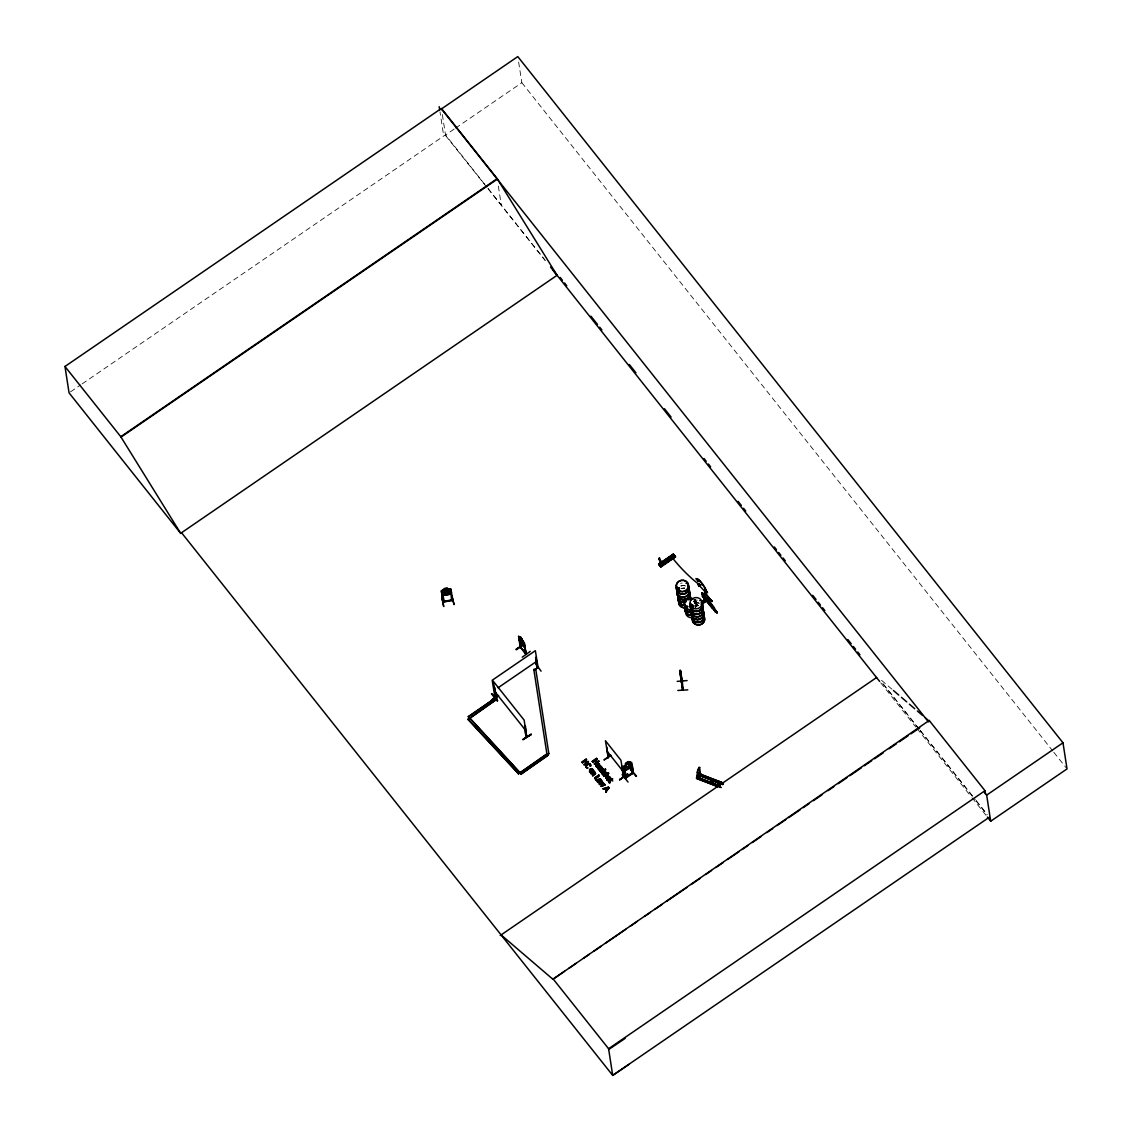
<?xml version="1.0" encoding="UTF-8"?>
<svg xmlns="http://www.w3.org/2000/svg" width="1132" height="1132" viewBox="0 0 1132 1132"><rect width="100%" height="100%" fill="white"/><g stroke="black" fill="none" stroke-linecap="round" stroke-linejoin="round"><path stroke-width="0.75" stroke-dasharray="5 3.75" d="M695.19 601.432L694.624 601.814M696.746 604.898L696.421 601.884L694.51 599.465M696.251 606.37L695.373 607.672A6.184 5.674 -8.8 0 0 696.138 606.497M70.509 391.856L80.726 384.852M82.183 383.861L445.47 134.807L487.085 187.36M454.144 129.105L445.513 135.033L441.735 110.653M455.588 128.114L521.838 82.707L518.06 58.34M694.142 600.158L695.741 599.776M694.991 605.677L698.274 605.408M695.006 605.79L696.619 605.408M684.619 588.131L681.365 588.626A6.24 5.717 -8.8 0 1 684.605 588.329L681.379 588.64A6.24 5.717 -8.8 0 1 684.591 588.201M697.836 602.649L694.581 603.031A6.212 5.702 -8.8 0 1 697.793 602.592L699.42 603.059A6.311 5.787 -8.8 0 0 694.609 603.186M693.449 601.262L694.892 602.04M881.503 680.29L892.129 689.388M694.822 601.998L696.038 603.13M695.232 604.828A6.212 5.702 -8.8 0 1 696.336 605.889A6.311 5.787 -8.8 0 0 695.317 604.927L696.477 606.016M486.859 187.275L443.192 132.557L439.994 111.842M487.963 188.662L545.016 260.162M919.212 729.135L881.913 682.384L919.099 729.22M920.316 730.508L975.176 799.263M976.279 800.649L987.246 814.389M521.838 82.707L1052.732 750.926M1053.835 752.313L1065.934 767.524M920.189 730.593L974.907 799.461M975.996 800.833L986.948 814.601M488.147 188.52L545.313 260.643M880.724 682.808L915.915 727.112M917.019 728.484L970.902 796.32M972.006 797.706L986.312 815.691M695.911 603.045L696.831 604.474M695.911 603.059L697.043 605.762A6.226 5.717 -8.8 0 0 693.407 601.191M696.831 604.474L697.213 605.974A6.311 5.787 -8.8 0 0 693.492 601.432M696.633 603.342L697.029 605.747M498.349 186.058L501.32 205.274M694.425 599.521A6.24 5.717 -8.8 0 1 695.289 607.573M693.477 601.672A6.212 5.702 -8.8 0 1 697.1 606.228M694.425 599.79A6.184 5.674 -8.8 0 1 696.605 605.068M695.303 605.309A6.226 5.717 -8.8 0 1 696.421 606.37M694.666 603.427A6.226 5.717 -8.8 0 1 699.42 603.455M695.034 605.719A6.184 5.674 -8.8 0 1 698.218 605.351M694.227 600.568A6.212 5.702 -8.8 0 1 697.425 600.186M695.105 606.144A6.184 5.674 -8.8 0 1 698.274 605.776M694.171 600.314A6.311 5.787 -8.8 0 1 695.77 599.932M680.969 586.022A6.311 5.787 -8.8 0 1 685.794 586.051M681.393 588.555A6.184 5.674 -8.8 0 1 684.577 588.187M680.587 583.39A6.212 5.702 -8.8 0 1 682.172 583.022M683.035 588.598A6.184 5.674 -8.8 0 1 684.634 588.612M682.554 585.485L680.955 585.867A6.311 5.787 -8.8 0 1 684.195 585.499L682.554 585.485"/><path stroke-width="1.5" d="M698.218 775.349L697.864 774.486L696.52 778.42L717.858 786.698M697.538 774.911L698.501 775.123M678.351 589.135C676.851 588.046 680.134 587.126 679.469 588.965M678.804 589.135L679.115 588.116M687.322 606.964L686.049 606.667M686.332 583.065L687.053 583.178M687.619 606.738L686.827 607.771L685.836 606.936M692.756 605.28L692.444 606.299M699.76 600.625L700.453 600.413M604.785 773.764L603.427 775.052A1.514 1.387 -8.8 0 1 602.705 774.67L602.224 773.892M658.881 558.854L659.532 557.991M661.47 562.095L661.329 565.335L659.121 559.505M608.804 781.703C610.275 784.915 608.959 780.684 611.591 780.203L612.78 781.009M495.561 696.095L494.726 697.1L495.675 696.406M495.689 696.888L495.335 696.138M495.788 696.859L494.925 697.354L492.208 680.247L535.351 650.674L538.139 667.852C535.549 670.441 536.738 654.777 535.818 657.777M537.233 667.965L538.11 667.809M538.153 667.753L537.092 667.639L537.898 667.073M623.279 766.916L625.204 778.519L625.048 777.684L632.915 772.349M681.832 680.955L682.638 690.265L680.516 675.549M683.02 689.657L680.955 678.903M601.191 767.553L599.974 765.911L600.908 766.831M698.203 774.812L697.34 775.038L697.892 774.5M599.663 765.02L599.323 763.718M699.703 585.952L704.981 591.612M590.281 766.293L590.975 765.826L590.253 765.756M701.897 593.012L711.943 604.983L702.335 593.041M702.434 593.819L702.901 596.861L702.59 593.975M697.737 775.123L698.925 775.491M595.545 773.538L594.144 771.868L594.852 772.293M699.647 767.751L699.887 774.684L698.529 777.514L720.193 785.905M704.5 594.625L705.505 601.149L705.137 600.385M704.302 600.738L704.953 601.545L703.439 593.989M599.069 764.921L597.753 763.831M607.997 757.648L607.757 752.271M592.517 770.184L590.635 771.656L589.715 770.482M701.925 592.984L711.943 604.983M702.477 596.465L712.481 608.464M702.887 596.55L702.25 592.715M599.974 770.284L599.96 771.062M597.767 781.052L598.036 780.217M607.219 778.717C606.794 781.462 611.393 779.382 609.667 777.67M698.982 767.68L697.114 772.604L698.713 777.585L700.071 774.769L699.109 767.227M496.028 697.609L493.156 681.096L524.144 720.108L526.649 736.578M496.566 698.303L496.028 697.694C497.09 694.907 492.151 685.115 494.118 686.346M526.734 736.89L526.154 735.857M527.003 736.592C525.319 736.607 523.621 725.258 525.404 726.249L526.705 736.96M520.862 647.561L520.55 646.556M525.432 653.758L526.394 654.211L524.158 643.075L525.885 653.56M524.158 643.075L526.083 654.452L520.182 646.797L526.309 654.183L525.361 653.376M696.803 777.826L697.043 777.217M600.653 770.383L600.682 771.147M691.27 605.677L692.628 605.167M595.078 772.236L595.46 773.764L592.758 775.83L594.682 772.661L593.692 772.18L591.328 774.033L590.918 773.326L594.116 771.133L594.187 772.081M607.714 775.533C602.705 779.495 609.412 776.085 606.554 774.571L604.191 776.425L607.403 775.109M608.875 781.505L609.087 782.707M596.323 764.68L597.427 766.435M610.091 782.849L610.063 781.25M585.527 765.784L588.286 763.336L590.649 764.779M452.588 600.059L443.037 601.842M451.81 600.568C453.38 599.748 451.527 594.753 450.861 589.192M593.083 770.524L590.593 772.236A1.557 1.429 -8.8 0 1 589.645 771.854M601.064 781.222L601.149 780.67A1.557 1.429 -8.8 0 0 601.035 779.736M610.502 779.297L610.629 778.986A1.557 1.429 -8.8 0 0 610.516 778.038L610.035 777.26A1.571 1.443 -8.8 0 0 609.101 776.877L606.724 778.25L607.148 780.104A1.557 1.429 -8.8 0 0 608.096 780.472L610.261 779.396M696.548 778.363L717.9 786.627M723.178 783.712L699.887 774.684M698.67 773.694L723.461 783.118L698.43 773.34M586.206 765.954L586.503 765.105M597.201 780.712L599.323 779.028M602.705 773.552L603.398 774.486L604.078 773.892M491.812 693.605L497.698 700.651M697.156 775.179L698.005 773.977L697.553 776.411L697.383 775.264M721.296 787.547L696.548 777.245L720.051 786.075M697.553 776.411L697.779 773.892M698.586 773.014L701.189 774.67L699.152 778.901L699.208 777.896L696.704 776.92M701.076 773.991L701.005 774.854L698.515 773.892M711.901 778.83L709.849 782.934M589.814 770.269C588.98 773.779 594.824 770.241 591.555 769.222M597.809 780.854L599.62 779.368L600.625 780.556M601.757 767.567L599.04 769.944L598.63 769.251M494.656 688.1L494.415 687.251L494.656 688.1C496.722 693.704 494.203 698.175 496.651 698.373M520.267 647.263L525.673 653.164M520.338 636.807L520.536 638.094L518.711 636.764L520.819 647.943L519.56 637.387L520.451 638.151L520.267 636.679L524.342 643.217M495.774 696.463L494.67 696.718L495.774 696.406M633.17 772.661L625.105 778.066M633.227 773.043L631.557 762.543L630.623 762.784C632.717 785.297 635.109 766.817 630.17 761.652L623.194 766.958L623.789 770.482L624.892 771.133L623.789 770.482M595.757 764.652L596.536 763.548M599.535 765.076C598.786 768.642 599.875 759.629 595.941 764.341M441.848 594.427L443.037 595.545L450.508 594.045L451.385 592.616M443.022 595.418L450.607 594.201L451.512 592.701L450.96 589.149L442.244 590.239L444.437 589.843L444.239 588.555L447.465 587.989L447.678 589.376L449.262 589.574L449.63 591.979L445.173 593.819L443.404 593.083L443.037 590.678L444.579 589.97L444.268 588.654L449.772 588.994M442.301 590.267L441.31 591.003C442.541 596.564 441.834 602.196 443.914 602.04M451.583 599.847C451.725 603.851 450.72 586.574 450.083 590.097M596.451 764.468L596.295 765.572M585.668 765.374L587.819 763.647L589.673 763.789M586.334 765.628L588.739 763.944A1.5 1.373 -8.8 0 1 589.645 764.27L590.267 765.572M704.472 594.484L703.595 593.394M608.903 781.717L611.195 779.707L609.03 781.519M623.279 776.722L621.935 766.081L623.52 776.708M601.035 780.995L600.215 782.099M712.976 781.929L713.132 780.797M667.753 558.982L668.036 560.099M667.668 559.208L668.814 558.939L668.602 560.099M686.997 583.461L686.162 583.39M691.85 606.511L693.039 606.073M595.418 773.552L592.758 775.83M600.144 770.213L600.611 769.42M441.905 597.484L443.645 606.285M607.346 778.731L608.846 777.698M608.945 787.716L605.733 792.159L608.945 787.716L608.436 787.08L603.13 788.707L605.054 788.976L606.214 790.447L605.012 788.763L603.13 788.707M600.314 781.179L600.512 779.948L598.559 780.019M608.096 787.787L606.596 789.98L608.096 787.787L605.648 788.792L608.139 787.999M605.733 792.159L606.186 790.235M600.866 786.033L605.012 785.014L601.219 786.485L602.733 783.415L599.734 784.618L599.352 783.952L601.969 781.009L602.408 781.731L600.328 783.952L602.408 781.731M601.715 785.523C607.205 779.382 597.767 789.089 604.587 784.306L605.012 785.014M599.38 784.165L601.969 781.009M659.602 564.599L660.607 564.231L659.475 564.741M628.472 762.911L628.203 761.553L625.572 763.378L624.977 768.387L628.925 766.788L630.085 764.85L629.717 762.444L628.331 762.94M596.493 764.68L596.904 764.058L598.531 766.293M589.461 769.93L590.055 769.137M600.823 781.306L598.687 782.608A1.557 1.429 -8.8 0 1 597.753 782.226L597.272 781.448M632.165 773.198L630.623 762.784M633.113 773.071L625.288 778.462L625.755 777.316M607.955 776.58C609.907 775.293 605.563 773.439 607.969 774.84M524.342 647.193L519.079 639.538L524.342 647.193L524.88 646.669M600.356 769.916L600.979 769.137M696.831 777.755L719.796 786.726M698.246 583.857C696.053 586.97 701.882 581.961 698.246 583.857A225.919 138.217 87.1 0 1 670.993 556.095M497.316 701.147L491.486 693.845M622.091 774.571L628.034 782.028M603.837 772.066L605.931 772.236M598.87 765.006C600.186 765.232 595.559 761.426 598.559 765.529M687.251 607.502L687.563 606.526M692.911 606.257L692.077 606.568M589.998 770.284L591.3 769.251L592.545 770.199M600.285 780.953L598.97 782L597.937 781.434M600.951 770.227L603.101 769.647M600.993 767.595L601.064 766.916M518.484 773.849L468.04 719.471L496.439 699.477L495.307 698.048L468.337 716.542L521.102 774.09L548.015 755.27L546.898 753.855L518.484 773.849L545.525 755.143M468.04 719.471L496.439 699.477M586.829 765.006L588.782 764.171A1.5 1.373 -8.8 0 1 589.673 764.496L589.899 764.708M589.744 769.633L590.847 768.741M594.555 773.566L592.361 775.335M442.952 601.389L442.994 602.224M704.628 591.583L706.396 593.833M704.727 592.192L704.854 591.428M703.113 594.328L703.991 593.592L704.67 594.512L703.764 595.135M703.34 594.286L704.062 594.144M704.642 594.399L703.651 594.979M706.311 593.225L706.184 593.989M705.986 594.512L712.311 601.46L706 594.272M701.571 602.012L708.292 597.342M701.826 602.167L708.519 597.484L701.897 602.408M701.812 602.281L708.561 597.526M701.217 604.007L709.226 598.347L701.203 604.148M702.873 603.625L709.566 598.913M535.648 663.564L541.068 671.163M498.207 695.458L491.472 700.1L498.561 695.812M498.476 695.628L491.797 700.51M525.404 726.249L524.597 725.796M522.885 739.465L531.035 734.144M531.276 734.442L522.913 739.663L531.29 734.484M624.199 767.255C622.388 768.303 629.42 791.268 624.397 767.51M630.835 763.039L631.557 762.543M630.963 766.746L624.892 770.963L631.104 766.831L631.713 764.977M636.524 776.113L630.241 768.911L636.085 776.439M606.71 746.908L608.266 757.931L605.45 740.753L620.944 760.265L623.576 777.09M610.898 755.525L603.964 759.982L610.813 755.341M619.685 779.75L627.722 773.991L619.643 779.552M619.671 779.778L627.892 774.359M64.977 366.471L441.395 108.431L497.203 178.672L557.086 275.288L180.667 533.328L120.784 436.711L64.977 366.471L69.052 392.846L180.752 533.427L181.629 532.832M501.108 934.919L552.897 979.265L929.202 720.461L929.315 721.226L928.438 721.834L441.466 108.927L517.791 56.6L1062.99 742.804L1067.023 768.911L990.698 821.224L987.401 817.078M120.784 436.711L497.203 178.672M120.855 437.207L497.273 179.167M522.177 639.085L520.182 636.75M519.928 639.778L523.621 644.419L522.376 640.372M523.607 641.915L518.541 636.085L520.31 647.348M522.814 644.787L516.05 649.4L524.413 644.165L523.875 643.273M524.682 643.74L516.362 649.81M660.89 561.09L661.272 561.897M530.229 651.367L522.248 657.197M659.291 564.967L673.781 554.694L658.909 564.486L660.366 562.958M674.969 556.208L660.225 566.113L660.876 566.948L675.521 556.944L673.384 554.142L658.668 564.175L659.517 564.769M660.904 566.962L658.654 564.16L673.271 554.142M659.079 564.698L673.781 554.694M660.564 564.33L659.772 564.472M660.069 564.882L660.055 565.731L659.475 564.146L659.588 564.896M660.48 566.439L674.969 556.18L660.536 566.495M675.224 556.562L660.607 566.608L675.351 556.647L673.568 554.524M498.137 687.732L536.978 661.116M468.393 716.867L495.307 698.048M714.816 611.351L715.424 611.789L707.741 602.125M707.712 602.238L707.189 599.168L709.099 601.064M715.042 609.596L716.995 612.03L715.099 609.639M717.207 613.318L711.038 606.228L709.226 602.465L714.943 609.653M521.102 774.09L548.015 755.27M582.386 762.784L584.452 761.129L582.386 762.784L581.947 762.048L586.22 759.119C587.678 760.718 582.513 761.652 586.631 759.629M581.975 762.261L586.22 759.119M583.801 764.553L588.484 762.133L588.046 761.412L586.39 762.77L588.046 761.412M584.211 765.062L588.442 761.921M596.564 758.355L592.333 761.496L596.564 758.355L597.017 759.077L595.333 760.237L597.017 759.077M594.795 760.364L592.743 762.006L594.795 760.364L596.239 762.36L594.824 760.577M585.923 767.199C588.881 768.119 587.154 768.883 585.668 766.817M596.21 762.133L594.116 763.576L594.555 764.298L598.8 761.157L594.555 764.298M595.305 760.011L596.748 762.006L598.389 760.647L598.828 761.369M596.833 766.788C598.743 766.463 596.55 767.623 596.04 766.138M601.842 767.553L599.946 765.883M590.946 773.552L594.116 771.133M598.63 768.402L600.342 768.317L599.451 768.925L598.234 767.694M600.936 772.151L601.361 772.859L605.818 769.802L605.408 769.095L604.049 770.269L605.408 769.095M600.936 771.288L603.568 770.354L603.229 769.604M600.767 771.118L601.757 771.84L603.568 770.354M596.423 780.457L596.904 779.891L596.423 780.457L594.611 777.995L598.885 775.066C600.257 777.741 590.126 780.627 599.295 775.576M602.578 772.845L602.634 773.411M594.654 778.208L598.885 775.066M605.832 773.68C607.403 774.33 603.398 770.029 604.714 773.623M608.238 772.661L603.809 775.944L608.238 772.661L608.662 773.368L607.035 774.472M607.007 774.26L608.662 773.368M607.658 776.58L605.62 778.222L608.379 775.264M611.379 779.071L612.568 778.774L611.648 779.41M612.072 780.104L612.568 778.774M500.217 935.527L876.635 677.488M554.355 978.274L564.543 971.284M568.915 968.299L576.188 963.304M583.461 958.309L589.291 954.318M593.649 951.333L600.936 946.338M605.295 943.352L625.671 929.372M630.043 926.386L637.316 921.391M644.603 916.411L650.419 912.42M654.791 909.421L662.064 904.426M666.437 901.44L686.813 887.474M691.171 884.474L699.916 878.489M705.731 874.498L711.561 870.508M715.919 867.508L723.207 862.527M727.565 859.528L739.21 851.547M742.125 849.552L747.941 845.562M752.313 842.562L761.044 836.576M766.873 832.586L772.689 828.596M777.061 825.61L785.792 819.625M788.707 817.629L800.338 809.635M803.253 807.64L809.083 803.649M813.441 800.664L822.172 794.678M828.001 790.688L833.817 786.698M838.189 783.698L846.92 777.712M849.835 775.717L861.48 767.737M864.395 765.741L871.668 760.746M874.583 758.751L883.314 752.766M889.129 748.776L896.417 743.781M899.317 741.785L908.062 735.8M910.963 733.805L919.708 727.819M629.166 1064.278L612.709 1075.4L608.591 1048.741L985.01 790.702L929.202 720.461M990.698 821.224L986.665 795.117L1062.99 742.804M989.127 817.361L612.709 1075.4L181.559 532.733L180.667 533.328M608.705 1049.505L625.161 1038.384M601.007 769.35L602.535 768.628A1.542 1.415 -8.8 0 1 603.441 768.953M590.494 769.859L591.343 769.463M599.776 781.377L598.474 781.788L597.724 780.839M601.941 769.321L600.795 771.331M711.462 780.486L712.297 780.288M712.75 782L710.995 781.321M678.026 587.918L678.747 587.749M686.388 606.455L687.265 606.384M691.666 605.082L692.388 604.913M659.404 557.892L659.05 558.784M706.085 594.399L711.872 601.531M602.903 773.892L603.979 773.453M537.474 668.234L535.606 657.522M601.757 785.75L604.587 784.306M599.776 782.127L598.658 782.396M590.494 769.123L591.597 768.642A1.571 1.443 -8.8 0 1 592.531 769.024L593.012 769.802A1.557 1.429 -8.8 0 1 593.126 770.736L590.621 772.448A1.557 1.429 -8.8 0 1 589.687 772.081L589.404 771.599M596.96 763.534L599.097 763.661M605.804 773.354L605.026 772.208L604.431 773M601.417 769.109L602.564 768.854A1.542 1.415 -8.8 0 1 603.469 769.18A1.797 1.641 -8.8 0 1 604.049 770.269M623.534 776.142L623.817 776.382M600.3 783.726L603.681 783.344M600.328 783.952L603.328 782.721M599.352 783.952L602.733 783.415M603.158 788.933L608.478 787.306L608.974 787.929M702.505 596.805L701.967 592.913L711.603 604.828M703.934 595.022L704.656 601.517M712.495 782.127L711.207 781.816M686.388 606.059L687.633 606.554M692.444 606.243L691.793 606.243M442.244 591.541C440.39 589.63 444.933 599.79 443.857 601.983M451.81 595.701L454.059 604.601L451.824 595.474M443.857 601.375L451.498 599.974M442.98 602.139L452.588 600.37L452.347 599.606M533.865 669.705L535.776 669.408M546.898 753.855L548.808 753.558M680.148 670.568L680.912 679.044L680.657 677.544M682.455 681.28L680.374 670.781L681.988 682.101M680.417 674.304L680.205 671.318M680.516 675.606L680.332 673.625M681.054 675.733L680.686 673.512L681.322 682.398M681.365 679.709L680.091 671.318M687.11 680.573L677.177 681.379M677.813 690.478L687.789 689.841M443.815 601.233L443.772 602.097M609.129 777.104L606.766 778.476L607.191 780.316A1.557 1.429 -8.8 0 0 608.125 780.698L610.587 778.759A1.557 1.429 -8.8 0 0 610.473 777.811M599.691 779.014L597.498 779.863L597.498 781.971M496.283 698.246L496.113 697.326M520.72 647.065L518.994 636.58M609.313 777.698L607.474 778.307L607.276 779.538M587.947 767.906L586.8 767.241M601.262 771.939L600.399 771.585M601.304 772.151L600.158 771.359M712.269 780.174L713.019 780.684M598.998 769.222L597.781 768.359M692.36 604.927L693.18 605.677M599.295 767.411L598.46 768.416M697.468 773.071L697.737 769.619L699.831 767.397M700.043 775.095L723.065 783.952M698.274 774.514L722.923 784.122M699.831 775.547L722.796 784.49M699.774 775.632L722.754 784.561M696.548 777.245L699.038 778.222M700.199 778.873L719.938 786.443M599.253 767.199L599.946 767.906M678.011 589.234L679.158 589.333L679.426 588.272M443.985 590.027L450.833 593.833M599.818 767.086L598.135 767.001L597.696 768.387M602.889 769.321L603.597 770.567M597.158 766.52L596.352 765.586M609.483 777.557L609.723 779.042L607.375 779.524M596.606 766.845L595.814 765.798M893.459 690.52L898.766 695.076M901.426 697.34L906.746 701.897M909.392 704.175L914.713 708.717M917.359 710.995L922.679 715.537M925.339 717.815L927.985 720.093M599.479 767.312L600.342 768.317M441.933 594.3L443.107 595.46M594.71 772.887L593.692 772.18M598.135 768.897C596.097 766.845 600.186 765.458 600.767 768.02M590.013 763.817L590.819 765.147M600.88 779.651L600.597 779.17A1.571 1.443 -8.8 0 0 599.663 778.802M468.337 716.542L521.06 773.764M467.983 719.145L518.442 773.51M602.436 774.189L602.663 774.444A1.514 1.387 -8.8 0 0 603.398 774.826L604.615 774.373L604.53 773.071M659.574 558.232L660.593 560.609M703.368 593.55L704.316 594.64M625.572 763.378L625.77 764.666M624.114 765.939L623.194 766.958M552.699 269.798L557.086 275.288M984.458 792.358L986.665 795.117M560.17 277.453L562.363 280.212M564.557 282.972L566.764 285.745M590.918 316.153L597.512 324.445M599.705 327.205L601.899 329.964M629.35 364.518L635.943 372.81M664.484 408.751L671.078 417.043M704.019 458.502L706.212 461.276M708.42 464.035L710.613 466.794M738.064 501.349L741.361 505.495M743.554 508.268L745.747 511.027M774.302 546.954L776.495 549.727M778.689 552.487L780.882 555.26M783.089 558.019L785.283 560.779M812.734 595.333L816.031 599.479M818.224 602.238L820.417 605.012M822.61 607.771L824.818 610.544M847.868 639.566L851.165 643.712M853.358 646.471L855.551 649.23M857.759 652.004L859.952 654.763M550.52 267.025L879.635 681.422M709.014 601.12L714.221 607.502L715.339 611.86M671.927 555.246L673.837 557.595M670.936 555.925L672.861 558.274M668.587 561.288L666.649 558.854M662.149 565.208L660.281 563.227M660.14 563.637L661.442 565.264M659.928 564.981L658.796 564.245M520.663 637.91L521.739 638.915M607.063 751.195L622.558 770.708M592.291 761.284L592.743 762.006M590.225 766.039L590.126 764.935M584.947 760.775L586.39 762.77M584.452 761.129L585.895 763.124M605.606 788.565L606.596 789.98M595.531 778.165L596.932 780.104M594.611 777.995L596.394 780.231M494.769 691.539L525.757 730.55M495.363 698.373L496.495 699.802M552.784 978.501L608.591 1048.741M674.856 556.109L675.493 556.93M673.285 554.156L673.922 554.977M601.347 766.293L601.8 767.793L599.04 769.944M586.447 767.086L586.121 766.039M703.878 593.96L705.448 601.078L703.991 593.592M606.257 772.76L604.516 771.416L603.724 773.057M603.837 773.156L604.106 774.118M661.23 561.444L661.357 562.18M600.045 771.331L599.903 770.567M682.341 680.912L682.978 690.152M606.214 772.548L606.412 773.283M602.733 773.764L602.592 772.873M601.941 773.043L602.125 773.807M441.933 597.3L443.702 606.511M985.01 790.702L985.519 794.041M716.57 611.874L716.683 612.638M715.933 611.068L716.061 611.846M707.344 599.224L707.797 602.182M703.283 594.215L704.33 600.951L703.241 594.484M720.787 782.297L718.721 786.386M716.613 780.67L714.561 784.773M714.405 779.807L712.339 783.91M671.375 559.293L669.451 556.944M680.148 670.073L682.058 682.143M680.573 675.974L681.096 678.606M628.133 761.652L628.387 763.01M522.022 639.113L522.277 640.429M439.188 106.663L439.725 110.115M495.717 692.94L496.623 698.43M446.885 588.456L444.947 588.796M441.395 590.876L441.947 594.399M680.643 674.078L680.912 676.596M680.728 670.752L680.785 671.573M680.261 671.672L680.304 672.748M609.228 777.033A1.557 1.429 -8.8 0 1 610.162 777.415M591.753 769.01A1.557 1.429 -8.8 0 1 592.687 769.392M599.79 778.943A1.557 1.429 -8.8 0 1 600.724 779.325M691.1 609.738A6.24 5.717 -8.8 0 1 684.336 603.271A6.24 5.717 -8.8 0 1 693.039 598.771M691.128 609.936A6.184 5.674 -8.8 0 1 684.421 603.512A6.184 5.674 -8.8 0 1 693.053 599.04M691.539 612.61A6.212 5.702 -8.8 0 1 685.27 604.729M691.992 615.511A6.226 5.717 -8.8 0 1 685.242 609.044M691.977 615.412A6.311 5.787 -8.8 0 1 685.61 607.403M691.907 615.016A6.212 5.702 -8.8 0 1 685.652 607.12M691.496 612.384A6.311 5.787 -8.8 0 1 685.143 604.375M692.331 617.718A6.184 5.674 -8.8 0 1 685.624 611.308M691.468 612.143A6.226 5.717 -8.8 0 1 684.718 605.677M702.703 606.228A6.311 5.787 -8.8 0 1 695.798 614.167A6.311 5.787 -8.8 0 1 691.949 604.856M702.293 607.969A6.184 5.674 -8.8 0 1 698.685 616.912A6.184 5.674 -8.8 0 1 691.185 610.643M692.501 607.926A6.184 5.674 -8.8 0 1 693.675 606.879M702.675 606.568A6.226 5.717 -8.8 0 1 695.855 614.407A6.226 5.717 -8.8 0 1 692.062 605.224M702.222 607.544A6.184 5.674 -8.8 0 1 698.628 616.487A6.184 5.674 -8.8 0 1 691.114 610.205M692.43 607.502A6.184 5.674 -8.8 0 1 693.605 606.455M702.59 606.101A6.212 5.702 -8.8 0 1 695.784 613.912A6.212 5.702 -8.8 0 1 691.992 604.743M701.458 602.394A6.212 5.702 -8.8 0 1 697.029 611.521A6.212 5.702 -8.8 0 1 690.775 603.639M701.515 602.182A6.311 5.787 -8.8 0 1 697.015 611.45A6.311 5.787 -8.8 0 1 690.647 603.427M701.387 601.913A6.226 5.717 -8.8 0 1 697.765 610.912A6.226 5.717 -8.8 0 1 690.209 604.587M703.496 611.917A6.212 5.702 -8.8 0 1 697.496 619.784A6.212 5.702 -8.8 0 1 692.034 611.846M703.425 611.422A6.226 5.717 -8.8 0 1 697.425 619.303A6.226 5.717 -8.8 0 1 691.949 611.365M703.184 613.487A6.226 5.717 -8.8 0 1 699.548 622.487A6.226 5.717 -8.8 0 1 692.006 616.162M703.198 613.12A6.311 5.787 -8.8 0 1 698.713 622.388A6.311 5.787 -8.8 0 1 692.345 614.379M703.863 614.308A6.212 5.702 -8.8 0 1 697.864 622.175A6.212 5.702 -8.8 0 1 692.416 614.252M703.552 611.705A6.311 5.787 -8.8 0 1 697.468 619.699A6.311 5.787 -8.8 0 1 691.921 611.648M703.566 615.893A6.24 5.717 -8.8 0 1 699.93 624.906A6.24 5.717 -8.8 0 1 692.374 618.581M703.496 615.766A6.184 5.674 -8.8 0 1 699.887 624.708A6.184 5.674 -8.8 0 1 692.388 618.426M677.021 586.263A6.311 5.787 -8.8 0 0 683.374 594.286A6.311 5.787 -8.8 0 0 687.874 585.018A6.311 5.787 -8.8 0 1 684.167 593.989A6.311 5.787 -8.8 0 1 676.512 587.579M689.091 589.206A6.311 5.787 -8.8 0 1 683.006 597.201A6.311 5.787 -8.8 0 1 677.46 589.149M689.077 589.065A6.311 5.787 -8.8 0 1 682.978 597.059A6.311 5.787 -8.8 0 1 677.431 589.008M688.652 590.522A6.24 5.717 -8.8 0 1 685.016 599.535A6.24 5.717 -8.8 0 1 677.46 593.196M687.747 584.749A6.226 5.717 -8.8 0 1 684.124 593.748A6.226 5.717 -8.8 0 1 676.568 587.423M689.147 593.225A6.311 5.787 -8.8 0 1 689.77 598.984A6.311 5.787 -8.8 0 0 689.119 593.083M684.648 602.493A6.311 5.787 -8.8 0 1 678.28 594.484M689.02 592.956A6.226 5.717 -8.8 0 1 688.78 599.932M686.176 601.715A6.226 5.717 -8.8 0 1 678.309 594.201M685.101 605.379A6.311 5.787 -8.8 0 1 678.733 597.356M689.586 596.111A6.311 5.787 -8.8 0 1 690.746 598.885M685.072 605.224A6.311 5.787 -8.8 0 1 678.705 597.215M689.572 595.956A6.311 5.787 -8.8 0 1 690.718 598.743M690.223 597.144A6.212 5.702 -8.8 0 1 690.548 600.073M685.044 604.969A6.212 5.702 -8.8 0 1 678.775 597.088M684.634 602.351A6.311 5.787 -8.8 0 1 678.266 594.328M678.719 601.318A6.24 5.717 -8.8 0 0 685.468 607.785A6.184 5.674 -8.8 0 1 678.747 601.262M689.912 598.63A6.24 5.717 -8.8 0 1 690.676 599.932A6.184 5.674 -8.8 0 0 689.855 598.602M688.652 590.805A6.184 5.674 -8.8 0 1 685.044 599.748A6.184 5.674 -8.8 0 1 677.544 593.479M698.897 586.305L700.835 584.947L698.897 586.305M714.448 608.662L709.905 602.663L711.929 606.115C704.189 598.064 724.098 621.779 710.755 604.375L714.66 610.12L712.792 607.205L714.363 608.662M719.103 781.505L717.08 785.877L719.103 781.505M627.722 762.176L626.208 763.704L627.722 762.176M628.387 763.364L625.925 765.076L626.293 767.482L628.769 765.77L628.387 763.364M447.649 589.857L444.635 590.395L445.017 592.8L448.017 592.262L447.649 589.857M535.733 669.083L533.809 669.38L546.94 754.181L548.864 753.884L535.733 669.083M679.709 597.611L678.959 597.172L679.709 597.724M698.402 581.452L696.024 578.523L696.845 579.527A8.391 1.571 55.1 0 1 701.274 582.343A8.391 1.571 55.1 0 1 706.736 591.739L707.542 592.743L705.01 589.616L705.83 590.621A7.004 1.316 55.1 0 0 701.288 582.782A7.004 1.316 55.1 0 0 697.581 580.433L698.402 581.452M670.045 560.184L668.106 557.751L670.045 560.184M522.291 640.825L520.508 638.575L522.659 643.217L522.291 640.825M693.463 608.45A6.184 5.674 -8.8 0 0 702.151 602.493A6.184 5.674 -8.8 0 0 692.402 598.672A6.184 5.674 -8.8 0 0 693.463 608.45M679.78 591.173A6.24 5.717 -8.8 0 0 688.539 585.173A6.24 5.717 -8.8 0 0 678.719 581.324A6.24 5.717 -8.8 0 0 679.78 591.173M679.823 591.272A6.184 5.674 -8.8 0 0 688.511 585.329A6.184 5.674 -8.8 0 0 678.761 581.494A6.184 5.674 -8.8 0 0 679.823 591.272M684.987 599.323A6.184 5.674 -8.8 0 0 688.596 590.38A6.24 5.717 -8.8 0 1 685.002 599.436A6.24 5.717 -8.8 0 1 677.445 593.097A6.184 5.674 -8.8 0 0 684.987 599.323"/></g></svg>
